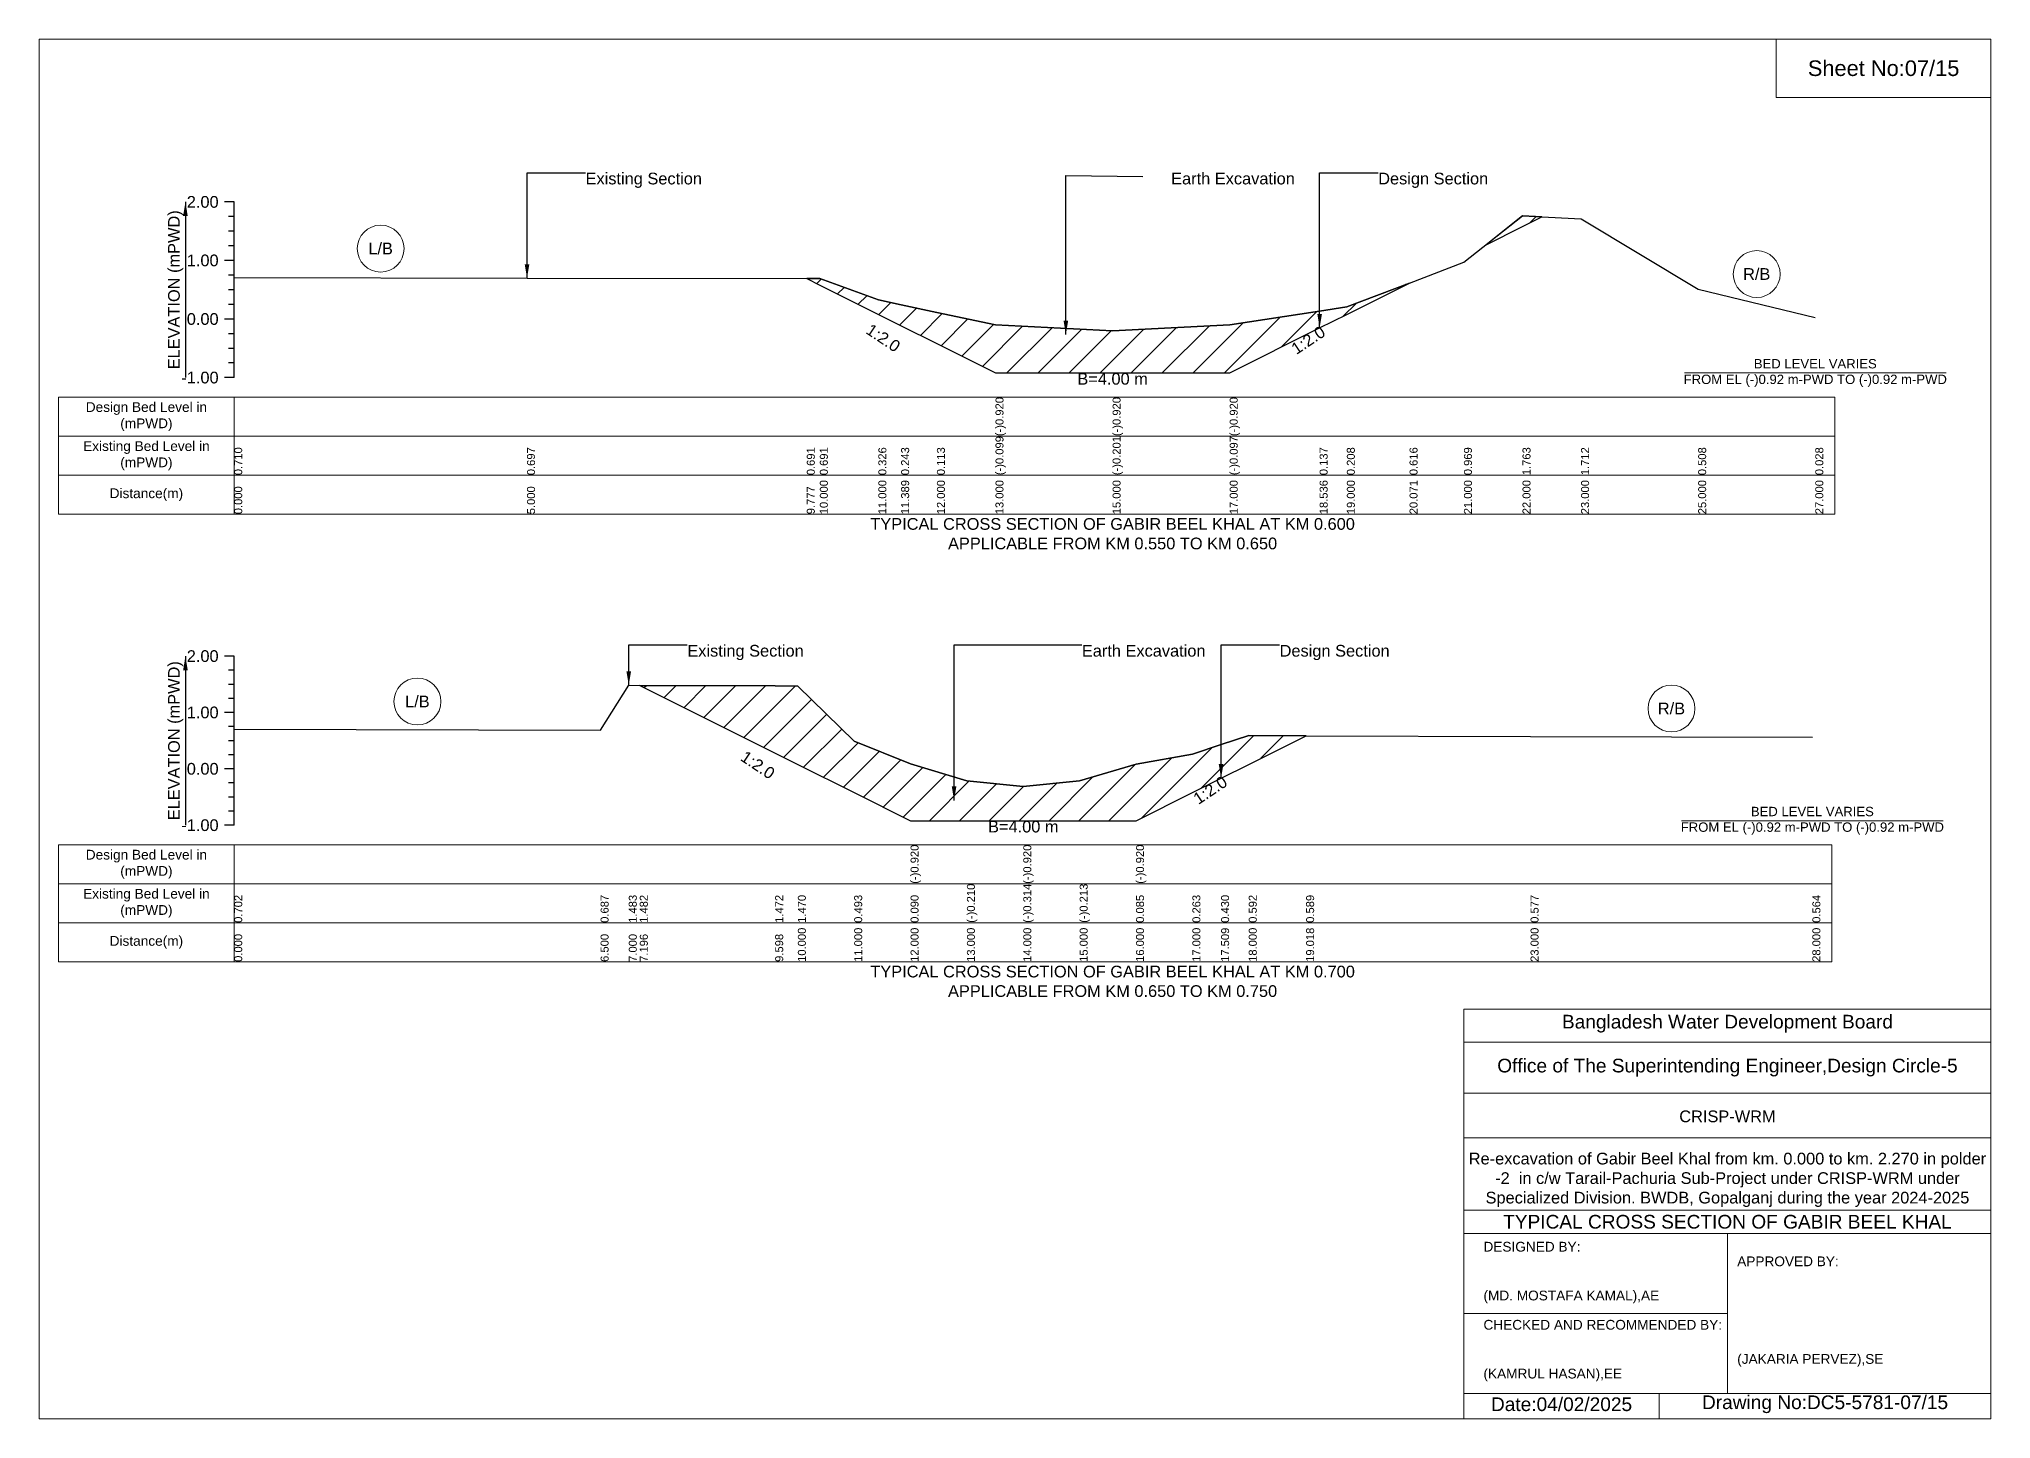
# Model space of a CAD drawing. Header units: inches. Extents: x 91000 to 258000, y -5656 to 6519.
# Drawn here: x 160000 to 168000, y -5656 to 0 of the extents above; entities that cross this region are included whole.
import ezdxf

# ---------------------------------------------------------------- set-up
doc = ezdxf.new("R2010")
doc.units = ezdxf.units.IN
doc.header["$LTSCALE"] = 7
doc.header["$MEASUREMENT"] = 0
for name, color, linetype, lineweight in [('Cross section Data Border', 7, 'Continuous', 9), ('Cross Section Labels', 7, 'Continuous', 9), ('Existing_Bed_Level for Xsection', 7, 'Continuous', 25)]:
    doc.layers.add(name, color=color, linetype=linetype, lineweight=lineweight)
doc.styles.get("Standard").update_dxf_attribs({"font": 'arial.ttf'})
doc.dimstyles.get("Standard").update_dxf_attribs({"dimtxt": 0.18, "dimasz": 0.18, "dimexe": 0.18, "dimexo": 0.0625, "dimgap": 0.09, "dimtad": 0, "dimtih": 1, "dimtoh": 1, "dimdec": 4, "dimzin": 0, "dimdsep": 46, "dimtxsty": 'Standard', "dimcen": 0.09, "dimadec": 0, "dimazin": 0, "dimtfac": 1, "dimtdec": 4, "dimtofl": 0, "dimtmove": 0, "dimatfit": 3, "dimfxl": 1, "dimtolj": 1, "dimtzin": 0, "dimarcsym": 0})

msp = doc.modelspace()

# ---------------------------------------------------------------- hatches: boundary and pattern name
at = {"layer": 'Existing_Bed_Level for Xsection'}
h = msp.add_hatch(dxfattribs=at)
h.set_pattern_fill('ANSI31', color=256, scale=720, style=0)
h.paths.add_polyline_path([(165930.6, -843.3), (166080, -768.6), (166159.7, -728.7), (166080, -724.6)])
h = msp.add_hatch(dxfattribs=at)
h.set_pattern_fill('ANSI31', color=256, scale=720, style=0)
h.paths.add_polyline_path([(163146.6, -981.9), (163200, -1008.6), (163440, -1128.6), (163533.3, -1175.2), (163680, -1248.6), (163920, -1368.6), (164400, -1368.6), (164880, -1368.6), (165248.5, -1184.3), (165360, -1128.6), (165617.1, -1000), (165360, -1097.8), (165248.5, -1114.8), (164880, -1171), (164400, -1196), (163920, -1171.5), (163680, -1120.6), (163533.3, -1089.4), (163440, -1069.5), (163200, -981.9)])
h = msp.add_hatch(dxfattribs=at)
h.set_pattern_fill('ANSI31', color=256, scale=693, style=0)
h.paths.add_polyline_path([(162462.2, -2649.1), (163017.1, -2926.5), (163110, -2973), (163341, -3088.5), (163572, -3204), (163803, -3204), (164034, -3204), (164265, -3204), (164496, -3204), (164727, -3088.5), (164844.6, -3029.7), (164958, -2973), (165193.1, -2855.4), (164958, -2854.7), (164844.6, -2892), (164727, -2930.7), (164496, -2971.8), (164265, -3040.7), (164034, -3064), (163803, -3040), (163572, -2970.7), (163341, -2877.6), (163110, -2651.9), (163017.1, -2651.5)])

# ---------------------------------------------------------------- linework, layer by layer
at = {"layer": 'Cross section Data Border'}
for points in [[(160080, -1467.8), (167360, -1467.8), (167360, -1947.8), (160080, -1947.8)], [(160080, -3302.5), (167348, -3302.5), (167348, -3782.5), (160080, -3782.5)]]:
    msp.add_lwpolyline(points, close=True, dxfattribs=at)
for points in [[(160800, -1467.8), (160800, -1947.8)], [(160080, -1627.8), (167360, -1627.8)], [(160080, -1787.8), (167360, -1787.8)], [(160800, -3302.5), (160800, -3782.5)], [(160080, -3462.5), (167348, -3462.5)], [(160080, -3622.5), (167348, -3622.5)]]:
    msp.add_lwpolyline(points, dxfattribs=at)
at = {"layer": 'Cross Section Labels'}
for points in [[(160000, 0), (168000, 0), (168000, -5656), (160000, -5656)], [(167120, 0), (168000, 0), (168000, -240), (167120, -240)]]:
    msp.add_lwpolyline(points, close=True, dxfattribs=at)
for points in [[(166744.2, -1368.6), (167815.8, -1368.6)], [(166732.2, -3204), (167803.8, -3204)], [(165840, -5656), (165840, -3976), (168000, -3976)], [(165840, -4112), (168000, -4112)], [(165840, -4320), (168000, -4320)], [(165840, -4504), (168000, -4504)], [(165840, -4800), (168000, -4800)], [(165840, -4896), (168000, -4896)], [(166920, -4896), (166920, -5552)], [(165840, -5224), (166920, -5224)], [(165840, -5552), (168000, -5552)], [(166640, -5552), (166640, -5656)]]:
    msp.add_lwpolyline(points, dxfattribs=at)
for centre in [(161400, -858.9), (167040, -963.4), (161550.8, -2715.5), (166690.5, -2744.2)]:
    msp.add_circle(centre, 96, dxfattribs=at)
at = {"layer": 'Existing_Bed_Level for Xsection'}
for points in [[(160800, -667.8), (160760, -667.8)], [(160800, -1387.8), (160800, -1147.8), (160800, -907.8), (160800, -667.8)], [(160800, -727.8), (160776, -727.8)], [(160800, -787.8), (160776, -787.8)], [(160800, -977.4), (162000, -980.5), (163146.6, -981.9), (163200, -981.9), (163440, -1069.5), (163533.3, -1089.4), (163680, -1120.6), (163920, -1171.5), (163920, -1171.5), (164400, -1196), (164400, -1196), (164880, -1171), (164880, -1171), (165248.5, -1114.8), (165360, -1097.8), (165617.1, -1000), (165840, -915.2), (166080, -724.6), (166320, -736.9), (166800, -1025.8), (167280, -1141)], [(160800, -847.8), (160776, -847.8)], [(160800, -907.8), (160760, -907.8)], [(160800, -967.8), (160776, -967.8)], [(160800, -1027.8), (160776, -1027.8)], [(160800, -1087.8), (160776, -1087.8)], [(160800, -1147.8), (160760, -1147.8)], [(160800, -1207.8), (160776, -1207.8)], [(160800, -1267.8), (160776, -1267.8)], [(160800, -1327.8), (160776, -1327.8)], [(160800, -1387.8), (160760, -1387.8)], [(160800, -2529.5), (160760, -2529.5)], [(160800, -3222.5), (160800, -2991.5), (160800, -2760.5), (160800, -2529.5)], [(160800, -2587.2), (160776, -2587.2)], [(160800, -2645), (160776, -2645)], [(160800, -2702.7), (160776, -2702.7)], [(160800, -2829.3), (162301.5, -2832.8), (162417, -2648.9), (162462.2, -2649.1), (163017.1, -2651.5), (163110, -2651.9), (163341, -2877.6), (163572, -2970.7), (163572, -2970.7), (163803, -3040), (164034, -3064), (164034, -3064), (164265, -3040.7), (164496, -2971.8), (164496, -2971.8), (164727, -2930.7), (164844.6, -2892), (164958, -2854.7), (165193.1, -2855.4), (166113, -2858.2), (167268, -2861.2)], [(160800, -2760.5), (160760, -2760.5)], [(160800, -2818.2), (160776, -2818.2)], [(160800, -2876), (160776, -2876)], [(160800, -2933.7), (160776, -2933.7)], [(160800, -2991.5), (160760, -2991.5)], [(160800, -3049.2), (160776, -3049.2)], [(160800, -3107), (160776, -3107)], [(160800, -3164.7), (160776, -3164.7)], [(160800, -3222.5), (160760, -3222.5)]]:
    msp.add_lwpolyline(points, dxfattribs=at)
for points in [[(165930.6, -843.3), (166080, -768.6), (166159.7, -728.7), (166080, -724.6)], [(163146.6, -981.9), (163200, -1008.6), (163440, -1128.6), (163533.3, -1175.2), (163680, -1248.6), (163920, -1368.6), (163920, -1368.6), (164400, -1368.6), (164400, -1368.6), (164880, -1368.6), (164880, -1368.6), (165248.5, -1184.3), (165360, -1128.6), (165617.1, -1000), (165360, -1097.8), (165248.5, -1114.8), (164880, -1171), (164880, -1171), (164400, -1196), (164400, -1196), (163920, -1171.5), (163920, -1171.5), (163680, -1120.6), (163533.3, -1089.4), (163440, -1069.5), (163200, -981.9)], [(162462.2, -2649.1), (162462.2, -2649.1), (163017.1, -2926.5), (163110, -2973), (163341, -3088.5), (163572, -3204), (163572, -3204), (163803, -3204), (164034, -3204), (164034, -3204), (164265, -3204), (164496, -3204), (164496, -3204), (164727, -3088.5), (164844.6, -3029.7), (164958, -2973), (165193.1, -2855.4), (165193.1, -2855.4), (165193.1, -2855.4), (164958, -2854.7), (164844.6, -2892), (164727, -2930.7), (164496, -2971.8), (164496, -2971.8), (164265, -3040.7), (164034, -3064), (164034, -3064), (163803, -3040), (163572, -2970.7), (163572, -2970.7), (163341, -2877.6), (163110, -2651.9), (163017.1, -2651.5), (162462.2, -2649.1)]]:
    msp.add_lwpolyline(points, close=True, dxfattribs=at)

# ---------------------------------------------------------------- texts
at = {"layer": 'Cross section Data Border', "char_height": 40, "width": 640, "attachment_point": 5}
for s, insert in [('Design Bed Level in (mPWD)', (160440, -1547.8)), ('Existing Bed Level in (mPWD)', (160440, -1707.8)), ('Distance(m)', (160440, -1867.8)), ('Design Bed Level in (mPWD)', (160440, -3382.5)), ('Existing Bed Level in (mPWD)', (160440, -3542.5)), ('Distance(m)', (160440, -3702.5))]:
    msp.add_mtext(s, dxfattribs=dict(at, insert=insert))
at = {"layer": 'Cross Section Labels'}
for s, insert, char_height, attachment_point in [('Sheet No:07/15', (167560, -120), 64, 5), ('Existing Section', (162240, -547.8), 48, 1), ('Earth Excavation', (164640, -547.8), 48, 1), ('Design Section', (165488.5, -547.8), 48, 1), ('L/B', (161400, -858.9), 48, 5), ('R/B', (167040, -963.4), 48, 5), ('BED LEVEL VARIES ^JFROM EL (-)0.92 m-PWD TO (-)0.92 m-PWD', (167280, -1368.6), 38.4, 5), ('B=4.00 m', (164400, -1368.6), 48, 2), ('TYPICAL CROSS SECTION OF GABIR BEEL KHAL AT KM 0.600^JAPPLICABLE FROM KM 0.550 TO KM 0.650', (164400, -2027.8), 48, 5), ('Existing Section', (162657, -2483.3), 48, 1), ('Earth Excavation', (164274, -2483.3), 48, 1), ('Design Section', (165084.6, -2483.3), 48, 1), ('L/B', (161550.8, -2715.5), 48, 5), ('R/B', (166690.5, -2744.2), 48, 5), ('BED LEVEL VARIES ^JFROM EL (-)0.92 m-PWD TO (-)0.92 m-PWD', (167268, -3204), 38.4, 5), ('B=4.00 m', (164034, -3204), 48, 2), ('TYPICAL CROSS SECTION OF GABIR BEEL KHAL AT KM 0.700^JAPPLICABLE FROM KM 0.650 TO KM 0.750', (164400, -3862.5), 48, 5), ('Bangladesh Water Development Board', (166920, -4036), 56, 5), ('Office of The Superintending Engineer,Design Circle-5', (166920, -4216), 56, 5)]:
    msp.add_mtext(s, dxfattribs=dict(at, insert=insert, char_height=char_height, attachment_point=attachment_point))
at = {"layer": 'Cross Section Labels', "char_height": 48, "attachment_point": 2}
for insert, rotation in [((163473.3, -1205.2), 326.30993), ((165188.5, -1214.3), 33.69007), ((162959.4, -2955.4), 326.30993), ((164786.8, -3058.6), 33.69007)]:
    msp.add_mtext('1:2.0', dxfattribs=dict(at, insert=insert, rotation=rotation))
at = {"layer": 'Cross Section Labels'}
for s, insert, char_height, width, attachment_point in [('CRISP-WRM', (166920, -4416), 48, 2240, 5), ('Re-excavation of Gabir Beel Khal from km. 0.000 to km. 2.270 in polder -2  in c/w Tarail-Pachuria Sub-Project under CRISP-WRM under Specialized Division. BWDB, Gopalganj during the year 2024-2025', (166920, -4676), 48, 2160, 5), ('TYPICAL CROSS SECTION OF GABIR BEEL KHAL', (166920, -4848), 56, 2240, 5), ('DESIGNED BY:^J^J^J(MD. MOSTAFA KAMAL),AE', (165920, -5056), 40, 1120, 4), ('APPROVED BY:^J^J^J^J^J^J(JAKARIA PERVEZ),SE', (166960, -5216), 40, 1120, 4), ('CHECKED AND RECOMMENDED BY:^J^J^J(KAMRUL HASAN),EE', (165920, -5376), 40, 1120, 4), ('Date:04/02/2025', (166240, -5596), 56, 1120, 5), ('Drawing No:DC5-5781-07/15', (167320, -5596), 56, 1760, 5)]:
    msp.add_mtext(s, dxfattribs=dict(at, insert=insert, char_height=char_height, width=width, attachment_point=attachment_point))
at = {"layer": 'Existing_Bed_Level for Xsection', "rotation": 90}
for s, insert, char_height, attachment_point in [('ELEVATION (mPWD)', (160560, -1027.8), 48, 5), ('(-)0.920', (163920, -1627.8), 32.8, 1), ('(-)0.920', (164400, -1627.8), 32.8, 1), ('(-)0.920', (164880, -1627.8), 32.8, 1), ('0.710', (160800, -1787.8), 32.8, 1), ('0.697', (162000, -1787.8), 32.8, 1), ('0.691', (163146.6, -1787.8), 32.8, 1), ('0.691', (163200, -1787.8), 32.8, 1), ('0.326', (163440, -1787.8), 32.8, 1), ('0.243', (163533.3, -1787.8), 32.8, 1), ('0.113', (163680, -1787.8), 32.8, 1), ('(-)0.099', (163920, -1787.8), 32.8, 1), ('(-)0.201', (164400, -1787.8), 32.8, 1), ('(-)0.097', (164880, -1787.8), 32.8, 1), ('0.137', (165248.5, -1787.8), 32.8, 1), ('0.208', (165360, -1787.8), 32.8, 1), ('0.616', (165617.1, -1787.8), 32.8, 1), ('0.969', (165840, -1787.8), 32.8, 1), ('1.763', (166080, -1787.8), 32.8, 1), ('1.712', (166320, -1787.8), 32.8, 1), ('0.508', (166800, -1787.8), 32.8, 1), ('0.028', (167280, -1787.8), 32.8, 1), ('0.000', (160800, -1947.8), 32.8, 1), ('5.000', (162000, -1947.8), 32.8, 1), ('9.777', (163146.6, -1947.8), 32.8, 1), ('10.000', (163200, -1947.8), 32.8, 1), ('11.000', (163440, -1947.8), 32.8, 1), ('11.389', (163533.3, -1947.8), 32.8, 1), ('12.000', (163680, -1947.8), 32.8, 1), ('13.000', (163920, -1947.8), 32.8, 1), ('15.000', (164400, -1947.8), 32.8, 1), ('17.000', (164880, -1947.8), 32.8, 1), ('18.536', (165248.5, -1947.8), 32.8, 1), ('19.000', (165360, -1947.8), 32.8, 1), ('20.071', (165617.1, -1947.8), 32.8, 1), ('21.000', (165840, -1947.8), 32.8, 1), ('22.000', (166080, -1947.8), 32.8, 1), ('23.000', (166320, -1947.8), 32.8, 1), ('25.000', (166800, -1947.8), 32.8, 1), ('27.000', (167280, -1947.8), 32.8, 1), ('ELEVATION (mPWD)', (160560, -2876), 48, 5), ('(-)0.920', (163572, -3462.5), 32.8, 1), ('(-)0.920', (164034, -3462.5), 32.8, 1), ('(-)0.920', (164496, -3462.5), 32.8, 1), ('0.702', (160800, -3622.5), 32.8, 1), ('0.687', (162301.5, -3622.5), 32.8, 1), ('1.483', (162417, -3622.5), 32.8, 1), ('1.482', (162462.2, -3622.5), 32.8, 1), ('1.472', (163017.1, -3622.5), 32.8, 1), ('1.470', (163110, -3622.5), 32.8, 1), ('0.493', (163341, -3622.5), 32.8, 1), ('0.090', (163572, -3622.5), 32.8, 1), ('(-)0.210', (163803, -3622.5), 32.8, 1), ('(-)0.314', (164034, -3622.5), 32.8, 1), ('(-)0.213', (164265, -3622.5), 32.8, 1), ('0.085', (164496, -3622.5), 32.8, 1), ('0.263', (164727, -3622.5), 32.8, 1), ('0.430', (164844.6, -3622.5), 32.8, 1), ('0.592', (164958, -3622.5), 32.8, 1), ('0.589', (165193.1, -3622.5), 32.8, 1), ('0.577', (166113, -3622.5), 32.8, 1), ('0.564', (167268, -3622.5), 32.8, 1), ('0.000', (160800, -3782.5), 32.8, 1), ('6.500', (162301.5, -3782.5), 32.8, 1), ('7.000', (162417, -3782.5), 32.8, 1), ('7.196', (162462.2, -3782.5), 32.8, 1), ('9.598', (163017.1, -3782.5), 32.8, 1), ('10.000', (163110, -3782.5), 32.8, 1), ('11.000', (163341, -3782.5), 32.8, 1), ('12.000', (163572, -3782.5), 32.8, 1), ('13.000', (163803, -3782.5), 32.8, 1), ('14.000', (164034, -3782.5), 32.8, 1), ('15.000', (164265, -3782.5), 32.8, 1), ('16.000', (164496, -3782.5), 32.8, 1), ('17.000', (164727, -3782.5), 32.8, 1), ('17.509', (164844.6, -3782.5), 32.8, 1), ('18.000', (164958, -3782.5), 32.8, 1), ('19.018', (165193.1, -3782.5), 32.8, 1), ('23.000', (166113, -3782.5), 32.8, 1), ('28.000', (167268, -3782.5), 32.8, 1)]:
    msp.add_mtext(s, dxfattribs=dict(at, insert=insert, char_height=char_height, attachment_point=attachment_point))
at = {"layer": 'Existing_Bed_Level for Xsection', "char_height": 48, "attachment_point": 6}
for s, insert in [('2.00', (160736, -667.8)), ('1.00', (160736, -907.8)), ('0.00', (160736, -1147.8)), ('-1.00', (160736, -1387.8)), ('2.00', (160736, -2529.5)), ('1.00', (160736, -2760.5)), ('0.00', (160736, -2991.5)), ('-1.00', (160736, -3222.5))]:
    msp.add_mtext(s, dxfattribs=dict(at, insert=insert))

# ---------------------------------------------------------------- leaders
at = {"layer": 'Cross Section Labels', "annotation_type": 0, "has_hookline": 1}
for points, hookline_direction, text_width in [([(162000, -980.5), (162000, -547.8), (162239.9, -547.8)], 0, 467.2), ([(164208.5, -1211.7), (164208.5, -559.8), (164524.5, -563.1)], 1, 497), ([(165248.5, -1184.3), (165248.5, -547.8), (165488.4, -547.8)], 0, 441.2), ([(162417, -2648.9), (162417, -2483.3), (162656.9, -2483.3)], 0, 467.2), ([(163750.3, -3120.7), (163750.3, -2483.3), (164273.9, -2483.3)], 0, 497), ([(164844.6, -3029.7), (164844.6, -2483.3), (165084.5, -2483.3)], 0, 441.2)]:
    msp.add_leader(points, dimstyle='Standard', override={"dimasz": 57.6}, dxfattribs=dict(at, hookline_direction=hookline_direction, text_width=text_width))
at = {"layer": 'Existing_Bed_Level for Xsection'}
for points in [[(160600, -667.8), (160600, -1387.8)], [(160600, -2529.5), (160600, -3222.5)]]:
    msp.add_leader(points, dimstyle='Standard', override={"dimasz": 57.6}, dxfattribs=at)

doc.saveas('drawing.dxf')
